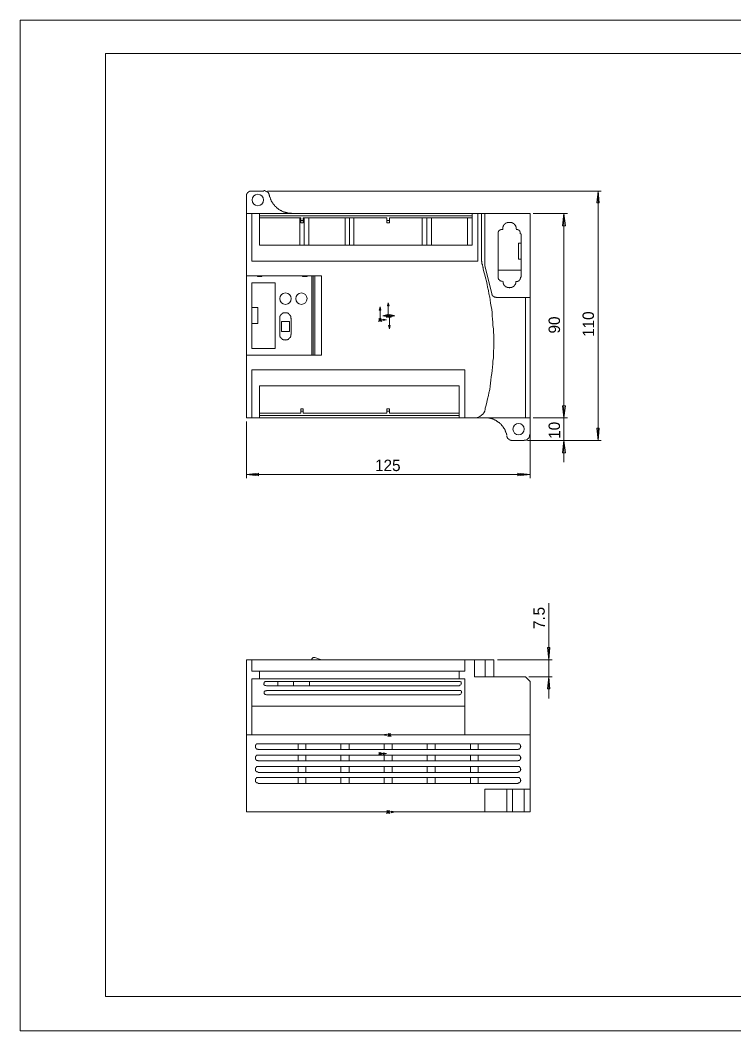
# Model space of a CAD drawing. Header units: millimetres. Extents: x 0 to 297, y 0 to 210.
# Drawn here: x 0 to 148.5, y 0 to 209.9 of the extents above; entities that cross this region are included whole.
import ezdxf

# ---------------------------------------------------------------- set-up
doc = ezdxf.new("R2010")
doc.units = ezdxf.units.MM
doc.layers.get('0').update_dxf_attribs({"color": 254})
for name, color, linetype in [('1', 7, 'Continuous'), ('2', 5, 'Continuous'), ('3', 9, 'Continuous')]:
    doc.layers.add(name, color=color, linetype=linetype)

msp = doc.modelspace()

# ---------------------------------------------------------------- hatches: boundary and pattern name
at = {"layer": '2'}
h = msp.add_hatch(color=256, dxfattribs=at)
h.dxf.hatch_style = 2
h.paths.add_polyline_path([(76.454, 151.214667), (76.623333, 150.537333), (76.284667, 150.537333)])
h = msp.add_hatch(color=256, dxfattribs=at)
h.dxf.hatch_style = 2
h.paths.add_polyline_path([(74.760667, 150.368), (74.93, 149.690667), (74.591333, 149.690667)])
h = msp.add_hatch(color=256, dxfattribs=at)
h.dxf.hatch_style = 2
h.paths.add_polyline_path([(75.353333, 148.505333), (76.030667, 148.674667), (76.030667, 148.336)])
h = msp.add_hatch(color=256, dxfattribs=at)
h.dxf.hatch_style = 2
h.paths.add_polyline_path([(76.115333, 147.658667), (75.438, 147.489333), (75.438, 147.828)])
h = msp.add_hatch(color=256, dxfattribs=at)
h.dxf.hatch_style = 2
h.paths.add_polyline_path([(77.808667, 148.505333), (77.131333, 148.336), (77.131333, 148.674667)])
h = msp.add_hatch(color=256, dxfattribs=at)
h.dxf.hatch_style = 2
h.paths.add_polyline_path([(76.708, 145.796), (76.538667, 146.473333), (76.877333, 146.473333)])
h = msp.add_hatch(color=256, dxfattribs=at)
h.dxf.hatch_style = 2
h.paths.add_polyline_path([(75.353333, 61.468), (76.030667, 61.637333), (76.030667, 61.298667)])
h = msp.add_hatch(color=256, dxfattribs=at)
h.dxf.hatch_style = 2
h.paths.add_polyline_path([(76.708, 61.552667), (76.648204, 61.527796), (76.623333, 61.468), (76.648204, 61.408204), (76.708, 61.383333), (76.767796, 61.408204), (76.792667, 61.468), (76.767796, 61.527796)])
h = msp.add_hatch(color=256, dxfattribs=at)
h.dxf.hatch_style = 2
h.paths.add_polyline_path([(74.760667, 57.658), (74.700871, 57.633129), (74.676, 57.573333), (74.700871, 57.513537), (74.760667, 57.488667), (74.820462, 57.513537), (74.845333, 57.573333), (74.820463, 57.633129)])
h = msp.add_hatch(color=256, dxfattribs=at)
h.dxf.hatch_style = 2
h.paths.add_polyline_path([(76.115333, 57.573333), (75.438, 57.404), (75.438, 57.742667)])
h = msp.add_hatch(color=256, dxfattribs=at)
h.dxf.hatch_style = 2
h.paths.add_polyline_path([(76.454, 45.550667), (76.394204, 45.525796), (76.369333, 45.466), (76.394204, 45.406204), (76.454, 45.381333), (76.513796, 45.406204), (76.538667, 45.466), (76.513796, 45.525796)])
h = msp.add_hatch(color=256, dxfattribs=at)
h.dxf.hatch_style = 2
h.paths.add_polyline_path([(77.808667, 45.466), (77.131333, 45.296667), (77.131333, 45.635333)])

# ---------------------------------------------------------------- linework, layer by layer
at = {"lineweight": 0}
for points in [[(0, 209.888667), (296.926, 209.888667)], [(0, 0), (0, 209.888667)], [(17.695333, 202.946), (289.898667, 202.946)], [(17.695333, 7.112), (17.695333, 202.946)], [(17.695333, 7.112), (289.898667, 7.112)], [(0, 0), (296.926, 0)]]:
    msp.add_lwpolyline(points, dxfattribs=at)
at = {"layer": '1', "color": 0, "lineweight": 0}
for points in [[(48.175333, 174.413333), (48.090667, 174.413333), (48.006, 174.413333), (47.921333, 174.413333), (47.836667, 174.413333), (47.752, 174.413333), (47.667333, 174.413333), (47.667333, 174.328667), (47.582667, 174.328667), (47.498, 174.328667), (47.498, 174.244), (47.413333, 174.244), (47.413333, 174.159333), (47.328667, 174.159333), (47.328667, 174.074667), (47.244, 174.074667), (47.244, 173.99), (47.159333, 173.99), (47.159333, 173.905333), (47.074667, 173.905333), (47.074667, 173.820667), (47.074667, 173.736), (46.99, 173.736), (46.99, 173.651333), (46.99, 173.566667), (46.99, 173.482), (46.99, 173.397333), (46.99, 173.312667), (46.99, 173.228)], [(48.175333, 174.413333), (50.630667, 174.413333)], [(51.816, 173.482), (51.731333, 173.566667), (51.731333, 173.651333), (51.731333, 173.736), (51.646667, 173.820667), (51.646667, 173.905333), (51.562, 173.905333), (51.562, 173.99), (51.562, 174.074667), (51.477333, 174.074667), (51.477333, 174.159333), (51.392667, 174.159333), (51.392667, 174.244), (51.308, 174.244), (51.223333, 174.244), (51.223333, 174.328667), (51.138667, 174.328667), (51.054, 174.413333), (50.969333, 174.413333), (50.884667, 174.413333), (50.8, 174.498), (50.715333, 174.498), (50.630667, 174.498)], [(46.99, 169.756667), (46.99, 173.228)], [(56.388, 169.756667), (56.303333, 169.841333), (56.218667, 169.841333), (56.134, 169.841333), (56.049333, 169.841333), (55.964667, 169.841333), (55.88, 169.841333), (55.795333, 169.841333), (55.710667, 169.841333), (55.626, 169.841333), (55.541333, 169.841333), (55.456667, 169.841333), (55.456667, 169.926), (55.372, 169.926), (55.287333, 169.926), (55.202667, 169.926), (55.118, 169.926), (55.033333, 170.010667), (54.948667, 170.010667), (54.864, 170.010667), (54.779333, 170.095333), (54.694667, 170.095333), (54.61, 170.095333), (54.525333, 170.18), (54.440667, 170.18), (54.356, 170.264667), (54.271333, 170.264667), (54.186667, 170.349333), (54.102, 170.349333), (54.017333, 170.434), (53.932667, 170.434), (53.932667, 170.518667), (53.848, 170.518667), (53.763333, 170.603333), (53.678667, 170.603333), (53.678667, 170.688), (53.594, 170.688), (53.509333, 170.772667), (53.424667, 170.857333), (53.34, 170.857333), (53.34, 170.942), (53.255333, 170.942), (53.255333, 171.026667), (53.170667, 171.026667), (53.170667, 171.111333), (53.086, 171.111333), (53.086, 171.196), (53.001333, 171.196), (53.001333, 171.280667), (52.916667, 171.280667), (52.916667, 171.365333), (52.832, 171.365333), (52.832, 171.45), (52.747333, 171.45), (52.747333, 171.534667), (52.662667, 171.619333), (52.578, 171.704), (52.578, 171.788667), (52.493333, 171.788667), (52.493333, 171.873333), (52.408667, 171.958), (52.408667, 172.042667), (52.324, 172.042667), (52.324, 172.127333), (52.239333, 172.212), (52.239333, 172.296667), (52.154667, 172.381333), (52.154667, 172.466), (52.07, 172.550667), (52.07, 172.635333), (51.985333, 172.72), (51.985333, 172.804667), (51.985333, 172.889333), (51.900667, 172.974), (51.900667, 173.058667), (51.900667, 173.143333), (51.816, 173.228), (51.816, 173.312667), (51.816, 173.397333), (51.816, 173.482), (51.816, 173.566667)], [(48.090667, 169.756667), (46.99, 169.756667)], [(46.99, 156.802667), (46.99, 169.756667)], [(48.090667, 169.756667), (48.090667, 159.850667)], [(48.090667, 169.756667), (49.699333, 169.756667)], [(49.699333, 169.756667), (49.699333, 163.152667)], [(93.895333, 169.756667), (49.699333, 169.756667)], [(93.895333, 169.248667), (49.699333, 169.248667)], [(49.699333, 168.825333), (58.335333, 168.825333)], [(58.081333, 168.825333), (58.081333, 163.152667)], [(58.335333, 168.317333), (58.335333, 168.825333)], [(58.335333, 168.317333), (58.758667, 168.317333)], [(58.335333, 167.809333), (58.335333, 168.317333)], [(58.758667, 168.317333), (58.758667, 168.825333)], [(58.758667, 168.825333), (76.2, 168.825333)], [(58.758667, 168.317333), (58.758667, 167.809333)], [(59.012667, 163.152667), (59.012667, 168.825333)], [(59.944, 168.825333), (59.944, 163.152667)], [(67.479333, 163.152667), (67.479333, 168.825333)], [(68.410667, 168.825333), (68.410667, 163.152667)], [(69.342, 163.152667), (69.342, 168.825333)], [(76.2, 168.317333), (76.2, 168.825333)], [(76.2, 168.317333), (76.708, 168.317333)], [(76.2, 167.809333), (76.2, 168.317333)], [(76.708, 168.825333), (93.895333, 168.825333)], [(76.708, 168.317333), (76.708, 168.825333)], [(76.708, 168.317333), (76.708, 167.809333)], [(83.481333, 168.825333), (83.481333, 163.152667)], [(84.497333, 168.825333), (84.497333, 163.152667)], [(85.428667, 163.152667), (85.428667, 168.825333)], [(92.964, 168.825333), (92.964, 163.152667)], [(93.895333, 169.756667), (93.895333, 163.152667)], [(93.895333, 169.756667), (95.080667, 169.756667)], [(95.080667, 159.850667), (95.080667, 169.756667)], [(95.842667, 169.756667), (95.080667, 169.756667)], [(95.842667, 169.756667), (95.842667, 160.951333)], [(96.52, 169.756667), (95.842667, 169.756667)], [(96.52, 159.342667), (96.52, 169.756667)], [(96.52, 169.756667), (105.918, 169.756667)], [(105.918, 169.756667), (105.918, 152.315333)], [(58.758667, 167.809333), (58.335333, 167.809333)], [(76.708, 167.809333), (76.2, 167.809333)], [(99.314, 165.523333), (99.314, 165.608), (99.314, 165.692667), (99.314, 165.777333), (99.314, 165.862), (99.314, 165.946667), (99.398667, 165.946667), (99.398667, 166.031333), (99.398667, 166.116), (99.483333, 166.116), (99.483333, 166.200667), (99.568, 166.200667), (99.568, 166.285333), (99.652667, 166.285333), (99.652667, 166.37), (99.737333, 166.37), (99.822, 166.37), (99.822, 166.454667), (99.906667, 166.454667), (99.991333, 166.454667), (100.076, 166.454667), (100.160667, 166.454667), (100.245333, 166.454667)], [(100.245333, 166.454667), (100.245333, 166.539333), (100.245333, 166.624), (100.245333, 166.708667), (100.245333, 166.793333), (100.245333, 166.878), (100.245333, 166.962667), (100.33, 166.962667), (100.33, 167.047333), (100.33, 167.132), (100.414667, 167.216667), (100.414667, 167.301333), (100.499333, 167.301333), (100.499333, 167.386), (100.584, 167.470667), (100.584, 167.555333), (100.668667, 167.555333), (100.753333, 167.64), (100.838, 167.64), (100.838, 167.724667), (100.922667, 167.724667), (101.007333, 167.809333), (101.092, 167.809333), (101.176667, 167.809333), (101.176667, 167.894), (101.261333, 167.894), (101.346, 167.894), (101.430667, 167.894), (101.515333, 167.894), (101.6, 167.894), (101.684667, 167.894), (101.769333, 167.894), (101.854, 167.894), (101.938667, 167.894), (102.023333, 167.894), (102.108, 167.894), (102.108, 167.809333), (102.192667, 167.809333), (102.277333, 167.809333), (102.362, 167.724667), (102.446667, 167.724667), (102.446667, 167.64), (102.531333, 167.64), (102.616, 167.555333), (102.700667, 167.555333), (102.700667, 167.470667), (102.785333, 167.386), (102.785333, 167.301333), (102.87, 167.301333), (102.87, 167.216667), (102.954667, 167.132), (102.954667, 167.047333), (102.954667, 166.962667), (103.039333, 166.962667), (103.039333, 166.878), (103.039333, 166.793333), (103.039333, 166.708667), (103.039333, 166.624), (103.039333, 166.539333), (103.124, 166.454667)], [(103.039333, 166.454667), (103.124, 166.454667), (103.208667, 166.454667), (103.293333, 166.454667), (103.378, 166.454667), (103.378, 166.37), (103.462667, 166.37), (103.547333, 166.37), (103.547333, 166.285333), (103.632, 166.285333), (103.632, 166.200667), (103.716667, 166.200667), (103.716667, 166.116), (103.801333, 166.116), (103.801333, 166.031333), (103.801333, 165.946667), (103.886, 165.946667), (103.886, 165.862), (103.886, 165.777333), (103.886, 165.692667), (103.886, 165.608), (103.970667, 165.523333)], [(99.314, 156.548667), (99.314, 165.523333)], [(104.055333, 165.523333), (104.055333, 156.548667)], [(93.895333, 163.152667), (49.699333, 163.152667)], [(103.547333, 163.576), (103.547333, 160.274)], [(104.055333, 163.576), (103.547333, 163.576)], [(48.090667, 159.850667), (95.080667, 159.850667)], [(95.842667, 160.951333), (95.842667, 160.866667), (95.842667, 160.782), (95.842667, 160.612667), (95.842667, 160.528), (95.842667, 160.443333), (95.842667, 160.274), (95.842667, 160.189333), (95.842667, 160.104667), (95.842667, 159.935333), (95.842667, 159.850667), (95.927333, 159.766), (95.927333, 159.596667), (95.927333, 159.512), (95.927333, 159.427333), (95.927333, 159.258), (96.012, 159.173333), (96.012, 159.088667), (96.012, 158.919333), (96.096667, 158.834667), (96.096667, 158.75), (96.096667, 158.580667), (96.181333, 158.496), (96.181333, 158.411333), (96.181333, 158.326667)], [(103.547333, 160.274), (104.055333, 160.274)], [(96.181333, 158.242), (96.350667, 157.649333), (96.52, 156.972), (96.689333, 156.379333), (96.858667, 155.702), (97.028, 155.024667), (97.112667, 154.432), (97.282, 153.754667), (97.366667, 153.077333), (97.536, 152.4), (97.620667, 151.807333), (97.705333, 151.13), (97.874667, 150.452667), (97.959333, 149.775333), (98.044, 149.182667), (98.044, 148.505333), (98.128667, 147.828), (98.213333, 147.150667), (98.213333, 146.473333), (98.298, 145.796), (98.298, 145.118667), (98.382667, 144.441333), (98.382667, 143.848667), (98.382667, 143.171333), (98.382667, 142.494), (98.382667, 141.816667), (98.298, 141.139333), (98.298, 140.462), (98.298, 139.784667), (98.213333, 139.107333), (98.213333, 138.514667), (98.128667, 137.837333), (98.044, 137.16), (97.959333, 136.482667), (97.874667, 135.805333), (97.79, 135.128), (97.705333, 134.535333), (97.620667, 133.858), (97.536, 133.180667), (97.366667, 132.503333), (97.282, 131.910667), (97.112667, 131.233333), (96.943333, 130.556), (96.774, 129.963333), (96.604667, 129.286), (96.604667, 129.116667)], [(96.52, 158.919333), (96.52, 159.342667)], [(97.959333, 153.077333), (96.52, 158.919333)], [(99.314, 157.988), (104.055333, 157.988)], [(60.621333, 156.802667), (46.99, 156.802667)], [(46.99, 140.292667), (46.99, 156.802667)], [(53.001333, 155.363333), (48.090667, 155.363333)], [(48.090667, 155.363333), (48.090667, 141.732)], [(49.276, 156.802667), (49.276, 156.633333)], [(49.276, 156.633333), (50.207333, 156.633333)], [(50.207333, 156.633333), (50.207333, 156.802667)], [(53.001333, 141.732), (53.001333, 155.363333)], [(58.674, 156.802667), (58.674, 156.633333)], [(58.674, 156.633333), (59.605333, 156.633333)], [(59.605333, 156.633333), (59.605333, 156.802667)], [(60.621333, 140.292667), (60.621333, 156.802667)], [(60.621333, 156.802667), (60.706, 156.802667), (60.790667, 156.802667), (60.875333, 156.802667)], [(60.875333, 156.802667), (60.875333, 140.292667)], [(61.214, 156.802667), (60.875333, 156.802667)], [(61.214, 140.292667), (61.214, 156.802667)], [(61.214, 156.802667), (62.568667, 156.802667)], [(62.568667, 140.292667), (62.568667, 156.802667)], [(100.245333, 155.617333), (100.160667, 155.702), (100.076, 155.702), (99.991333, 155.702), (99.906667, 155.702), (99.822, 155.702), (99.822, 155.786667), (99.737333, 155.786667), (99.652667, 155.786667), (99.652667, 155.871333), (99.568, 155.871333), (99.568, 155.956), (99.483333, 155.956), (99.483333, 156.040667), (99.398667, 156.040667), (99.398667, 156.125333), (99.398667, 156.21), (99.314, 156.21), (99.314, 156.294667), (99.314, 156.379333), (99.314, 156.464), (99.314, 156.548667)], [(103.039333, 155.617333), (102.954667, 155.617333), (102.954667, 155.532667), (102.954667, 155.448), (102.954667, 155.363333), (102.954667, 155.278667), (102.954667, 155.194), (102.87, 155.194), (102.87, 155.109333), (102.87, 155.024667), (102.785333, 155.024667), (102.785333, 154.94), (102.785333, 154.855333), (102.700667, 154.855333), (102.700667, 154.770667), (102.616, 154.770667), (102.616, 154.686), (102.531333, 154.686), (102.531333, 154.601333), (102.446667, 154.601333), (102.446667, 154.516667), (102.362, 154.516667), (102.277333, 154.516667), (102.277333, 154.432), (102.192667, 154.432), (102.108, 154.432), (102.108, 154.347333), (102.023333, 154.347333), (101.938667, 154.347333), (101.854, 154.347333), (101.769333, 154.347333), (101.684667, 154.347333), (101.684667, 154.262667), (101.6, 154.347333), (101.515333, 154.347333), (101.430667, 154.347333), (101.346, 154.347333), (101.261333, 154.347333), (101.176667, 154.347333), (101.176667, 154.432), (101.092, 154.432), (101.007333, 154.432), (101.007333, 154.516667), (100.922667, 154.516667), (100.838, 154.516667), (100.838, 154.601333), (100.753333, 154.601333), (100.753333, 154.686), (100.668667, 154.686), (100.668667, 154.770667), (100.584, 154.770667), (100.584, 154.855333), (100.499333, 154.855333), (100.499333, 154.94), (100.499333, 155.024667), (100.414667, 155.024667), (100.414667, 155.109333), (100.414667, 155.194), (100.33, 155.194), (100.33, 155.278667), (100.33, 155.363333), (100.33, 155.448), (100.33, 155.532667), (100.33, 155.617333)], [(104.055333, 156.548667), (103.970667, 156.548667), (103.970667, 156.464), (103.970667, 156.379333), (103.970667, 156.294667), (103.970667, 156.21), (103.886, 156.21), (103.886, 156.125333), (103.886, 156.040667), (103.801333, 156.040667), (103.801333, 155.956), (103.716667, 155.956), (103.716667, 155.871333), (103.632, 155.871333), (103.632, 155.786667), (103.547333, 155.786667), (103.547333, 155.702), (103.462667, 155.702), (103.378, 155.702), (103.378, 155.617333), (103.293333, 155.617333), (103.208667, 155.617333), (103.124, 155.617333), (103.039333, 155.617333), (103.039333, 155.532667)], [(98.890667, 152.315333), (98.806, 152.4), (98.721333, 152.4), (98.636667, 152.4), (98.552, 152.4), (98.467333, 152.4), (98.467333, 152.484667), (98.382667, 152.484667), (98.298, 152.484667), (98.298, 152.569333), (98.213333, 152.569333), (98.213333, 152.654), (98.128667, 152.654), (98.128667, 152.738667), (98.044, 152.738667), (98.044, 152.823333), (98.044, 152.908), (97.959333, 152.908), (97.959333, 152.992667), (97.959333, 153.077333), (97.959333, 153.162)], [(104.986667, 152.315333), (98.890667, 152.315333)], [(104.986667, 127.338667), (104.986667, 152.315333)], [(104.986667, 152.315333), (105.918, 152.315333)], [(105.918, 152.315333), (105.918, 127.338667)], [(49.360667, 150.198667), (48.090667, 150.198667)], [(49.360667, 146.896667), (49.360667, 150.198667)], [(56.303333, 147.912667), (56.218667, 147.997333), (56.218667, 148.082), (56.218667, 148.166667), (56.218667, 148.251333), (56.218667, 148.336), (56.218667, 148.420667), (56.134, 148.420667), (56.134, 148.505333), (56.134, 148.59), (56.049333, 148.59), (56.049333, 148.674667), (55.964667, 148.674667), (55.964667, 148.759333), (55.88, 148.759333), (55.88, 148.844), (55.795333, 148.844), (55.795333, 148.928667), (55.710667, 148.928667), (55.710667, 149.013333), (55.626, 149.013333), (55.541333, 149.013333), (55.541333, 149.098), (55.456667, 149.098), (55.372, 149.098), (55.287333, 149.098), (55.202667, 149.098), (55.118, 149.098), (55.033333, 149.098), (54.948667, 149.098), (54.864, 149.098), (54.779333, 149.098), (54.694667, 149.098), (54.61, 149.098), (54.61, 149.013333), (54.525333, 149.013333), (54.440667, 149.013333), (54.440667, 148.928667), (54.356, 148.928667), (54.356, 148.844), (54.271333, 148.844), (54.271333, 148.759333), (54.186667, 148.759333), (54.186667, 148.674667), (54.102, 148.674667), (54.102, 148.59), (54.017333, 148.59), (54.017333, 148.505333), (54.017333, 148.420667), (53.932667, 148.420667), (53.932667, 148.336), (53.932667, 148.251333), (53.932667, 148.166667), (53.932667, 148.082), (53.932667, 147.997333), (53.932667, 147.912667)], [(53.932667, 147.912667), (53.932667, 144.610667)], [(54.271333, 147.32), (55.964667, 147.32)], [(54.271333, 145.203333), (54.271333, 147.32)], [(55.964667, 147.32), (55.964667, 145.203333)], [(56.303333, 144.610667), (56.303333, 147.912667)], [(48.090667, 146.896667), (49.360667, 146.896667)], [(55.964667, 145.203333), (54.271333, 145.203333)], [(53.932667, 144.610667), (53.932667, 144.526), (53.932667, 144.441333), (53.932667, 144.356667), (53.932667, 144.272), (53.932667, 144.187333), (54.017333, 144.187333), (54.017333, 144.102667), (54.017333, 144.018), (54.102, 144.018), (54.102, 143.933333), (54.186667, 143.933333), (54.186667, 143.848667), (54.271333, 143.848667), (54.271333, 143.764), (54.356, 143.764), (54.356, 143.679333), (54.440667, 143.679333), (54.440667, 143.594667), (54.525333, 143.594667), (54.61, 143.594667), (54.61, 143.51), (54.694667, 143.51), (54.779333, 143.51), (54.864, 143.51), (54.948667, 143.51), (55.033333, 143.51), (55.118, 143.425333), (55.118, 143.51), (55.202667, 143.51), (55.287333, 143.51), (55.372, 143.51), (55.456667, 143.51), (55.541333, 143.51), (55.541333, 143.594667), (55.626, 143.594667), (55.710667, 143.594667), (55.710667, 143.679333), (55.795333, 143.679333), (55.795333, 143.764), (55.88, 143.764), (55.88, 143.848667), (55.964667, 143.848667), (55.964667, 143.933333), (56.049333, 143.933333), (56.049333, 144.018), (56.134, 144.018), (56.134, 144.102667), (56.134, 144.187333), (56.218667, 144.187333), (56.218667, 144.272), (56.218667, 144.356667), (56.218667, 144.441333), (56.218667, 144.526), (56.218667, 144.610667), (56.303333, 144.610667)], [(48.090667, 141.732), (53.001333, 141.732)], [(46.99, 140.292667), (60.621333, 140.292667)], [(46.99, 127.338667), (46.99, 140.292667)], [(60.875333, 140.292667), (60.790667, 140.292667), (60.706, 140.292667), (60.621333, 140.292667)], [(60.875333, 140.292667), (61.214, 140.292667)], [(62.568667, 140.292667), (61.214, 140.292667)], [(48.090667, 137.244667), (48.090667, 127.338667)], [(92.371333, 137.244667), (48.090667, 137.244667)], [(92.371333, 127.338667), (92.371333, 137.244667)], [(49.699333, 127.338667), (49.699333, 133.942667)], [(49.699333, 133.942667), (91.186, 133.942667)], [(91.186, 127.338667), (91.186, 133.942667)], [(58.335333, 128.27), (49.699333, 128.27)], [(58.758667, 129.201333), (58.335333, 129.201333)], [(58.335333, 129.201333), (58.335333, 128.693333)], [(58.335333, 128.693333), (58.335333, 128.27)], [(58.335333, 128.693333), (58.758667, 128.693333)], [(58.758667, 128.693333), (58.758667, 129.201333)], [(58.758667, 128.693333), (58.758667, 128.27)], [(76.2, 128.27), (58.758667, 128.27)], [(76.708, 129.201333), (76.2, 129.201333)], [(76.2, 129.201333), (76.2, 128.693333)], [(76.2, 128.693333), (76.2, 128.27)], [(76.2, 128.693333), (76.708, 128.693333)], [(76.708, 128.693333), (76.708, 129.201333)], [(76.708, 128.693333), (76.708, 128.27)], [(91.186, 128.27), (76.708, 128.27)], [(94.403333, 127.338667), (94.742, 127.338667), (95.165333, 127.423333), (95.504, 127.592667), (95.842667, 127.846667), (96.096667, 128.100667), (96.350667, 128.354667), (96.52, 128.693333), (96.604667, 129.116667)], [(46.99, 127.338667), (48.090667, 127.338667)], [(49.699333, 127.338667), (48.090667, 127.338667)], [(49.699333, 127.762), (91.186, 127.762)], [(49.699333, 127.338667), (91.186, 127.338667)], [(92.371333, 127.338667), (91.186, 127.338667)], [(92.371333, 127.338667), (94.403333, 127.338667)], [(94.403333, 127.338667), (104.986667, 127.338667)], [(96.52, 127.338667), (96.604667, 127.338667), (96.689333, 127.338667), (96.774, 127.338667), (96.858667, 127.338667), (96.943333, 127.338667), (97.028, 127.338667), (97.112667, 127.338667), (97.197333, 127.338667), (97.282, 127.338667), (97.366667, 127.338667), (97.366667, 127.254), (97.451333, 127.254), (97.536, 127.254), (97.620667, 127.254), (97.705333, 127.254), (97.705333, 127.169333), (97.79, 127.169333), (97.874667, 127.169333), (97.959333, 127.169333), (98.044, 127.084667), (98.128667, 127.084667), (98.213333, 127.084667), (98.213333, 127), (98.298, 127), (98.382667, 127), (98.467333, 126.915333), (98.552, 126.915333), (98.636667, 126.915333), (98.636667, 126.830667), (98.721333, 126.830667), (98.806, 126.830667), (98.806, 126.746), (98.890667, 126.746), (98.975333, 126.661333), (99.06, 126.576667), (99.144667, 126.576667), (99.229333, 126.492), (99.314, 126.407333), (99.398667, 126.407333), (99.398667, 126.322667), (99.483333, 126.322667), (99.568, 126.238), (99.652667, 126.153333), (99.737333, 126.153333), (99.737333, 126.068667), (99.822, 126.068667), (99.822, 125.984), (99.906667, 125.984), (99.906667, 125.899333), (99.991333, 125.899333), (99.991333, 125.814667), (100.076, 125.73), (100.160667, 125.645333), (100.160667, 125.560667), (100.245333, 125.560667), (100.245333, 125.476), (100.33, 125.391333), (100.414667, 125.306667), (100.414667, 125.222), (100.499333, 125.137333), (100.584, 125.052667), (100.584, 124.968), (100.668667, 124.968), (100.668667, 124.883333), (100.668667, 124.798667), (100.753333, 124.798667), (100.753333, 124.714), (100.753333, 124.629333), (100.838, 124.544667), (100.838, 124.46), (100.838, 124.375333), (100.922667, 124.375333), (100.922667, 124.290667), (100.922667, 124.206), (101.007333, 124.121333), (101.007333, 124.036667), (101.007333, 123.952), (101.007333, 123.867333), (101.092, 123.867333), (101.092, 123.782667), (101.092, 123.698), (101.092, 123.613333)], [(105.918, 127.338667), (104.986667, 127.338667)], [(105.918, 127.338667), (105.918, 123.782667)], [(101.092, 123.528667), (101.092, 123.444), (101.092, 123.359333), (101.176667, 123.274667), (101.176667, 123.19), (101.261333, 123.19), (101.261333, 123.105333), (101.261333, 123.020667), (101.346, 123.020667), (101.346, 122.936), (101.430667, 122.936), (101.430667, 122.851333), (101.515333, 122.851333), (101.6, 122.851333), (101.6, 122.766667), (101.684667, 122.766667), (101.769333, 122.682), (101.854, 122.682), (101.938667, 122.682), (102.023333, 122.597333), (102.108, 122.597333), (102.192667, 122.597333), (102.277333, 122.597333)], [(104.732667, 122.597333), (102.277333, 122.597333)], [(104.732667, 122.597333), (104.732667, 122.682), (104.817333, 122.682), (104.902, 122.682), (104.986667, 122.682), (105.071333, 122.682), (105.156, 122.682), (105.156, 122.766667), (105.240667, 122.766667), (105.325333, 122.766667), (105.325333, 122.851333), (105.41, 122.851333), (105.41, 122.936), (105.494667, 122.936), (105.494667, 123.020667), (105.579333, 123.020667), (105.579333, 123.105333), (105.664, 123.105333), (105.664, 123.19), (105.748667, 123.19), (105.748667, 123.274667), (105.748667, 123.359333), (105.833333, 123.359333), (105.833333, 123.444), (105.833333, 123.528667), (105.833333, 123.613333), (105.833333, 123.698), (105.833333, 123.782667), (105.918, 123.782667)], [(46.99, 61.468), (46.99, 77.046667)], [(46.99, 77.046667), (48.090667, 77.046667)], [(48.090667, 77.046667), (48.090667, 74.676)], [(92.371333, 77.046667), (48.090667, 77.046667)], [(60.875333, 77.554667), (60.790667, 77.47), (60.706, 77.47), (60.706, 77.385333), (60.706, 77.300667), (60.621333, 77.300667)], [(60.621333, 77.300667), (60.621333, 77.046667)], [(60.875333, 77.554667), (61.214, 77.554667)], [(62.568667, 77.046667), (61.214, 77.554667)], [(92.371333, 74.676), (92.371333, 77.046667)], [(92.371333, 77.046667), (94.403333, 77.046667)], [(94.403333, 73.490667), (94.403333, 77.046667)], [(94.403333, 77.046667), (94.742, 77.046667), (95.165333, 77.046667), (95.504, 77.046667), (95.842667, 77.046667), (96.096667, 77.046667), (96.350667, 77.046667), (96.52, 77.046667), (96.604667, 77.046667)], [(96.604667, 77.046667), (96.604667, 73.490667)], [(98.382667, 77.046667), (98.213333, 77.046667), (98.044, 77.046667), (97.79, 77.046667), (97.451333, 77.046667), (97.112667, 77.046667), (96.604667, 77.046667)], [(98.382667, 73.490667), (98.382667, 77.046667)], [(49.699333, 74.676), (48.090667, 74.676)], [(49.699333, 73.067333), (49.699333, 74.676)], [(49.699333, 74.676), (91.186, 74.676)], [(91.186, 74.676), (91.186, 73.067333)], [(92.371333, 74.676), (91.186, 74.676)], [(94.403333, 73.490667), (104.986667, 73.490667)], [(105.918, 72.559333), (104.986667, 73.490667)], [(48.090667, 73.067333), (49.699333, 73.067333)], [(48.090667, 73.067333), (48.090667, 61.468)], [(91.186, 73.067333), (49.699333, 73.067333)], [(51.138667, 71.628), (51.054, 71.712667), (50.969333, 71.712667), (50.884667, 71.712667), (50.8, 71.712667), (50.8, 71.797333), (50.715333, 71.797333), (50.715333, 71.882), (50.630667, 71.882), (50.630667, 71.966667), (50.630667, 72.051333), (50.630667, 72.136)], [(50.715333, 72.136), (50.715333, 72.220667), (50.715333, 72.305333), (50.715333, 72.39), (50.8, 72.474667), (50.884667, 72.559333), (50.969333, 72.559333), (51.054, 72.559333), (51.138667, 72.559333)], [(91.270667, 72.559333), (51.138667, 72.559333)], [(51.138667, 71.628), (91.270667, 71.628)], [(53.509333, 72.559333), (53.509333, 71.628)], [(56.811333, 71.628), (56.811333, 72.559333)], [(56.811333, 71.628), (56.811333, 72.559333)], [(60.113333, 71.628), (60.113333, 72.559333)], [(91.186, 73.067333), (92.371333, 73.067333)], [(91.270667, 72.559333), (91.355333, 72.559333), (91.44, 72.559333), (91.524667, 72.474667), (91.609333, 72.39), (91.609333, 72.305333), (91.609333, 72.220667), (91.694, 72.136)], [(91.694, 72.136), (91.609333, 72.136), (91.609333, 72.051333), (91.609333, 71.966667), (91.524667, 71.882), (91.44, 71.797333), (91.355333, 71.797333), (91.270667, 71.797333), (91.270667, 71.712667)], [(92.371333, 61.468), (92.371333, 73.067333)], [(105.918, 72.559333), (105.918, 61.468)], [(50.715333, 70.188667), (50.715333, 70.273333), (50.715333, 70.358), (50.715333, 70.442667), (50.8, 70.527333), (50.884667, 70.612), (50.969333, 70.612), (51.054, 70.612), (51.138667, 70.612)], [(51.138667, 69.765333), (51.054, 69.85), (50.969333, 69.85), (50.884667, 69.85), (50.8, 69.934667), (50.715333, 70.019333), (50.715333, 70.104), (50.715333, 70.188667)], [(91.270667, 70.696667), (51.138667, 70.696667)], [(51.138667, 69.765333), (91.270667, 69.765333)], [(91.270667, 70.696667), (91.355333, 70.696667), (91.44, 70.696667), (91.524667, 70.696667), (91.524667, 70.612), (91.609333, 70.612), (91.609333, 70.527333), (91.694, 70.527333), (91.694, 70.442667), (91.694, 70.358), (91.694, 70.273333), (91.778667, 70.188667)], [(91.694, 70.188667), (91.609333, 70.188667), (91.609333, 70.104), (91.609333, 70.019333), (91.524667, 69.934667), (91.44, 69.85), (91.355333, 69.85), (91.270667, 69.85), (91.270667, 69.765333)], [(48.090667, 67.394667), (92.371333, 67.394667)], [(46.99, 61.468), (48.090667, 61.468)], [(46.99, 61.468), (46.99, 45.466)], [(46.99, 61.468), (105.918, 61.468)], [(92.371333, 61.468), (105.918, 61.468)], [(105.918, 61.468), (105.918, 50.207333)], [(49.445333, 59.605333), (49.360667, 59.605333), (49.276, 59.605333), (49.191333, 59.605333), (49.106667, 59.605333), (49.106667, 59.520667), (49.022, 59.520667), (49.022, 59.436), (48.937333, 59.436), (48.937333, 59.351333), (48.852667, 59.351333), (48.852667, 59.266667), (48.852667, 59.182), (48.852667, 59.097333), (48.852667, 59.012667), (48.852667, 58.928), (48.852667, 58.843333), (48.852667, 58.758667), (48.937333, 58.758667), (48.937333, 58.674), (49.022, 58.674), (49.022, 58.589333), (49.106667, 58.589333), (49.106667, 58.504667), (49.191333, 58.504667), (49.276, 58.504667), (49.360667, 58.504667), (49.445333, 58.42)], [(103.462667, 59.605333), (49.445333, 59.605333)], [(57.742667, 59.605333), (57.742667, 58.42)], [(59.351333, 58.42), (59.351333, 59.605333)], [(66.632667, 59.605333), (66.632667, 58.42)], [(68.326, 58.42), (68.326, 59.605333)], [(75.607333, 59.605333), (75.607333, 58.42)], [(77.300667, 58.42), (77.300667, 59.605333)], [(84.582, 59.605333), (84.582, 58.42)], [(86.190667, 58.42), (86.190667, 59.605333)], [(93.556667, 59.605333), (93.556667, 58.42)], [(95.165333, 58.42), (95.165333, 59.605333)], [(103.462667, 58.42), (103.462667, 58.504667), (103.547333, 58.504667), (103.632, 58.504667), (103.716667, 58.504667), (103.716667, 58.589333), (103.801333, 58.589333), (103.801333, 58.674), (103.886, 58.674), (103.886, 58.758667), (103.970667, 58.758667), (103.970667, 58.843333), (103.970667, 58.928), (103.970667, 59.012667), (104.055333, 59.012667), (103.970667, 59.097333), (103.970667, 59.182), (103.970667, 59.266667), (103.970667, 59.351333), (103.886, 59.351333), (103.886, 59.436), (103.801333, 59.436), (103.801333, 59.520667), (103.716667, 59.520667), (103.716667, 59.605333), (103.632, 59.605333), (103.547333, 59.605333), (103.462667, 59.605333)], [(49.445333, 57.234667), (49.360667, 57.234667), (49.276, 57.234667), (49.191333, 57.234667), (49.106667, 57.234667), (49.106667, 57.15), (49.022, 57.15), (49.022, 57.065333), (48.937333, 57.065333), (48.937333, 56.980667), (48.852667, 56.980667), (48.852667, 56.896), (48.852667, 56.811333), (48.852667, 56.726667), (48.852667, 56.642), (48.852667, 56.557333), (48.852667, 56.472667), (48.852667, 56.388), (48.937333, 56.388), (48.937333, 56.303333), (49.022, 56.303333), (49.022, 56.218667), (49.106667, 56.218667), (49.106667, 56.134), (49.191333, 56.134), (49.276, 56.134), (49.360667, 56.134), (49.445333, 56.049333)], [(49.445333, 58.42), (103.462667, 58.42)], [(103.462667, 57.234667), (49.445333, 57.234667)], [(57.742667, 57.234667), (57.742667, 56.049333)], [(59.351333, 56.049333), (59.351333, 57.234667)], [(66.632667, 57.234667), (66.632667, 56.049333)], [(68.326, 56.049333), (68.326, 57.234667)], [(75.607333, 57.234667), (75.607333, 56.049333)], [(77.300667, 56.049333), (77.300667, 57.234667)], [(84.582, 57.234667), (84.582, 56.049333)], [(86.190667, 56.049333), (86.190667, 57.234667)], [(93.556667, 57.234667), (93.556667, 56.049333)], [(95.165333, 56.049333), (95.165333, 57.234667)], [(103.462667, 56.049333), (103.462667, 56.134), (103.547333, 56.134), (103.632, 56.134), (103.716667, 56.134), (103.716667, 56.218667), (103.801333, 56.218667), (103.801333, 56.303333), (103.886, 56.303333), (103.886, 56.388), (103.970667, 56.388), (103.970667, 56.472667), (103.970667, 56.557333), (103.970667, 56.642), (104.055333, 56.642), (103.970667, 56.726667), (103.970667, 56.811333), (103.970667, 56.896), (103.970667, 56.980667), (103.886, 56.980667), (103.886, 57.065333), (103.801333, 57.065333), (103.801333, 57.15), (103.716667, 57.15), (103.716667, 57.234667), (103.632, 57.234667), (103.547333, 57.234667), (103.462667, 57.234667)], [(49.445333, 54.864), (49.360667, 54.864), (49.276, 54.864), (49.191333, 54.864), (49.106667, 54.864), (49.106667, 54.779333), (49.022, 54.779333), (49.022, 54.694667), (48.937333, 54.694667), (48.937333, 54.61), (48.852667, 54.61), (48.852667, 54.525333), (48.852667, 54.440667), (48.852667, 54.356), (48.852667, 54.271333), (48.852667, 54.186667), (48.852667, 54.102), (48.852667, 54.017333), (48.937333, 54.017333), (48.937333, 53.932667), (49.022, 53.932667), (49.022, 53.848), (49.106667, 53.848), (49.106667, 53.763333), (49.191333, 53.763333), (49.276, 53.763333), (49.360667, 53.763333), (49.445333, 53.678667)], [(49.445333, 56.049333), (103.462667, 56.049333)], [(103.462667, 54.864), (49.445333, 54.864)], [(57.742667, 54.864), (57.742667, 53.678667)], [(59.351333, 53.678667), (59.351333, 54.864)], [(66.632667, 54.864), (66.632667, 53.678667)], [(68.326, 53.678667), (68.326, 54.864)], [(75.607333, 54.864), (75.607333, 53.678667)], [(77.300667, 53.678667), (77.300667, 54.864)], [(84.582, 54.864), (84.582, 53.678667)], [(86.190667, 53.678667), (86.190667, 54.864)], [(93.556667, 54.864), (93.556667, 53.678667)], [(95.165333, 53.678667), (95.165333, 54.864)], [(103.462667, 53.678667), (103.462667, 53.763333), (103.547333, 53.763333), (103.632, 53.763333), (103.716667, 53.763333), (103.716667, 53.848), (103.801333, 53.848), (103.801333, 53.932667), (103.886, 53.932667), (103.886, 54.017333), (103.970667, 54.017333), (103.970667, 54.102), (103.970667, 54.186667), (103.970667, 54.271333), (104.055333, 54.271333), (103.970667, 54.356), (103.970667, 54.440667), (103.970667, 54.525333), (103.970667, 54.61), (103.886, 54.61), (103.886, 54.694667), (103.801333, 54.694667), (103.801333, 54.779333), (103.716667, 54.779333), (103.716667, 54.864), (103.632, 54.864), (103.547333, 54.864), (103.462667, 54.864)], [(49.445333, 52.578), (49.360667, 52.578), (49.276, 52.578), (49.191333, 52.578), (49.106667, 52.578), (49.106667, 52.493333), (49.022, 52.493333), (49.022, 52.408667), (48.937333, 52.408667), (48.937333, 52.324), (48.852667, 52.324), (48.852667, 52.239333), (48.852667, 52.154667), (48.852667, 52.07), (48.852667, 51.985333), (48.852667, 51.900667), (48.852667, 51.816), (48.852667, 51.731333), (48.937333, 51.731333), (48.937333, 51.646667), (49.022, 51.646667), (49.022, 51.562), (49.106667, 51.562), (49.106667, 51.477333), (49.191333, 51.477333), (49.276, 51.477333), (49.360667, 51.477333), (49.445333, 51.392667)], [(49.445333, 53.678667), (103.462667, 53.678667)], [(103.462667, 52.578), (49.445333, 52.578)], [(57.742667, 52.578), (57.742667, 51.392667)], [(59.351333, 51.392667), (59.351333, 52.578)], [(66.632667, 52.578), (66.632667, 51.392667)], [(68.326, 51.392667), (68.326, 52.578)], [(75.607333, 52.578), (75.607333, 51.392667)], [(77.300667, 51.392667), (77.300667, 52.578)], [(84.582, 52.578), (84.582, 51.392667)], [(86.190667, 51.392667), (86.190667, 52.578)], [(93.556667, 52.578), (93.556667, 51.392667)], [(95.165333, 51.392667), (95.165333, 52.578)], [(103.462667, 51.392667), (103.462667, 51.477333), (103.547333, 51.477333), (103.632, 51.477333), (103.716667, 51.477333), (103.716667, 51.562), (103.801333, 51.562), (103.801333, 51.646667), (103.886, 51.646667), (103.886, 51.731333), (103.970667, 51.731333), (103.970667, 51.816), (103.970667, 51.900667), (103.970667, 51.985333), (104.055333, 51.985333), (103.970667, 52.07), (103.970667, 52.154667), (103.970667, 52.239333), (103.970667, 52.324), (103.886, 52.324), (103.886, 52.408667), (103.801333, 52.408667), (103.801333, 52.493333), (103.716667, 52.493333), (103.716667, 52.578), (103.632, 52.578), (103.547333, 52.578), (103.462667, 52.578)], [(49.445333, 51.392667), (103.462667, 51.392667)], [(96.52, 45.466), (96.52, 50.207333)], [(96.52, 50.207333), (97.028, 50.207333), (97.536, 50.207333), (98.044, 50.207333), (98.552, 50.207333), (99.06, 50.207333), (99.483333, 50.207333), (99.822, 50.207333), (100.245333, 50.207333), (100.499333, 50.207333), (100.753333, 50.207333), (100.922667, 50.207333), (101.092, 50.207333)], [(101.092, 45.466), (101.092, 50.207333)], [(101.092, 50.207333), (101.176667, 50.207333), (101.261333, 50.207333), (101.346, 50.207333), (101.515333, 50.207333), (101.684667, 50.207333), (101.854, 50.207333), (102.023333, 50.207333), (102.277333, 50.207333)], [(102.277333, 50.207333), (102.277333, 45.466)], [(104.732667, 50.207333), (102.277333, 50.207333)], [(104.732667, 45.466), (104.732667, 50.207333)], [(104.732667, 50.207333), (104.986667, 50.207333), (105.156, 50.207333), (105.41, 50.207333), (105.579333, 50.207333), (105.748667, 50.207333), (105.833333, 50.207333), (105.918, 50.207333)], [(105.918, 50.207333), (105.918, 45.466)], [(46.99, 45.466), (96.52, 45.466)], [(101.092, 45.466), (100.922667, 45.466), (100.753333, 45.466), (100.499333, 45.466), (100.245333, 45.466), (99.822, 45.466), (99.483333, 45.466), (99.06, 45.466), (98.552, 45.466), (98.044, 45.466), (97.536, 45.466), (97.028, 45.466), (96.52, 45.466)], [(102.277333, 45.466), (102.023333, 45.466), (101.854, 45.466), (101.684667, 45.466), (101.515333, 45.466), (101.346, 45.466), (101.261333, 45.466), (101.176667, 45.466), (101.092, 45.466)], [(104.732667, 45.466), (102.277333, 45.466)], [(105.918, 45.466), (105.833333, 45.466), (105.748667, 45.466), (105.579333, 45.466), (105.41, 45.466), (105.156, 45.466), (104.986667, 45.466), (104.732667, 45.466)]]:
    msp.add_lwpolyline(points, dxfattribs=at)
for centre in [(49.360667, 172.550667), (55.118, 152.061333), (58.42, 152.061333), (103.547333, 124.968)]:
    msp.add_circle(centre, 1.185333, dxfattribs=at)
at = {"layer": '2', "lineweight": 0}
for points in [[(76.454, 151.214667), (76.623333, 150.537333), (76.284667, 150.537333)], [(74.760667, 150.368), (74.93, 149.690667), (74.591333, 149.690667)], [(75.353333, 148.505333), (76.030667, 148.674667), (76.030667, 148.336)], [(76.115333, 147.658667), (75.438, 147.489333), (75.438, 147.828)], [(77.808667, 148.505333), (77.131333, 148.336), (77.131333, 148.674667)], [(76.708, 145.796), (76.538667, 146.473333), (76.877333, 146.473333)], [(75.353333, 61.468), (76.030667, 61.637333), (76.030667, 61.298667)], [(76.115333, 57.573333), (75.438, 57.404), (75.438, 57.742667)], [(77.808667, 45.466), (77.131333, 45.296667), (77.131333, 45.635333)]]:
    msp.add_lwpolyline(points, close=True, dxfattribs=at)
for points in [[(76.454, 148.505333), (76.454, 151.214667)], [(74.760667, 147.658667), (74.760667, 150.368)], [(75.014667, 147.912667), (74.422, 147.32)], [(74.506667, 147.912667), (75.099333, 147.32)], [(74.506667, 147.658667), (75.099333, 147.658667)], [(74.760667, 147.912667), (74.760667, 147.32)], [(74.760667, 147.658667), (76.115333, 147.658667)], [(76.708, 148.505333), (75.353333, 148.505333)], [(76.708, 148.759333), (76.115333, 148.166667)], [(76.2, 148.759333), (76.792667, 148.166667)], [(76.2, 148.505333), (76.792667, 148.505333)], [(76.962, 148.759333), (76.369333, 148.166667)], [(76.454, 148.759333), (77.046667, 148.166667)], [(76.454, 148.759333), (76.454, 148.166667)], [(76.454, 148.505333), (77.046667, 148.505333)], [(76.454, 148.505333), (77.808667, 148.505333)], [(76.708, 148.759333), (76.708, 148.166667)], [(76.708, 148.505333), (76.708, 145.796)], [(76.708, 61.468), (75.353333, 61.468)], [(76.962, 61.722), (76.369333, 61.129333)], [(76.454, 61.722), (77.046667, 61.129333)], [(76.454, 61.468), (77.046667, 61.468)], [(76.708, 61.722), (76.708, 61.129333)], [(75.014667, 57.827333), (74.422, 57.234667)], [(74.506667, 57.827333), (75.099333, 57.234667)], [(74.506667, 57.573333), (75.099333, 57.573333)], [(74.760667, 57.827333), (74.760667, 57.234667)], [(74.760667, 57.573333), (76.115333, 57.573333)], [(76.708, 45.72), (76.115333, 45.127333)], [(76.2, 45.72), (76.792667, 45.127333)], [(76.2, 45.466), (76.792667, 45.466)], [(76.454, 45.72), (76.454, 45.127333)], [(76.454, 45.466), (77.808667, 45.466)]]:
    msp.add_lwpolyline(points, dxfattribs=at)
at = {"layer": '3', "color": 0, "lineweight": 0}
for points in [[(51.392667, 174.413333), (120.734667, 174.413333)], [(119.803333, 171.958), (120.057333, 174.413333)], [(120.057333, 174.413333), (120.057333, 122.597333)], [(120.057333, 174.413333), (120.311333, 171.958)], [(120.311333, 171.958), (119.803333, 171.958)], [(106.595333, 169.756667), (113.707333, 169.756667)], [(112.691333, 167.216667), (112.945333, 169.756667)], [(112.945333, 169.756667), (112.945333, 127.338667)], [(112.945333, 169.756667), (113.284, 167.216667)], [(113.284, 167.216667), (112.691333, 167.216667)], [(112.945333, 127.338667), (112.945333, 131.826)], [(112.691333, 129.794), (113.284, 129.794)], [(112.945333, 127.338667), (112.691333, 129.794)], [(112.945333, 127.338667), (112.691333, 129.794)], [(112.691333, 129.794), (113.284, 129.794)], [(113.284, 129.794), (112.945333, 127.338667)], [(113.284, 129.794), (112.945333, 127.338667)], [(46.99, 126.576667), (46.99, 114.808)], [(105.918, 126.576667), (105.918, 114.808)], [(106.595333, 127.338667), (113.707333, 127.338667)], [(106.595333, 127.338667), (113.707333, 127.338667)], [(112.945333, 122.597333), (112.945333, 127.338667)], [(120.057333, 122.597333), (119.803333, 125.137333)], [(119.803333, 125.137333), (120.311333, 125.137333)], [(120.311333, 125.137333), (120.057333, 122.597333)], [(105.41, 122.597333), (120.734667, 122.597333)], [(105.41, 122.597333), (113.707333, 122.597333)], [(112.691333, 120.057333), (112.945333, 122.597333)], [(112.945333, 122.597333), (112.945333, 118.11)], [(112.945333, 122.597333), (113.284, 120.057333)], [(113.284, 120.057333), (112.691333, 120.057333)], [(46.99, 115.57), (49.53, 115.824)], [(46.99, 115.57), (105.918, 115.57)], [(49.53, 115.231333), (46.99, 115.57)], [(49.53, 115.824), (49.53, 115.231333)], [(103.378, 115.231333), (103.378, 115.824)], [(103.378, 115.824), (105.918, 115.57)], [(105.918, 115.57), (103.378, 115.231333)], [(109.812667, 77.046667), (109.812667, 88.815333)], [(109.812667, 77.046667), (109.558667, 79.586667)], [(109.558667, 79.586667), (110.066667, 79.586667)], [(110.066667, 79.586667), (109.812667, 77.046667)], [(99.144667, 77.046667), (110.49, 77.046667)], [(109.812667, 77.046667), (109.812667, 73.490667)], [(105.664, 73.490667), (110.49, 73.490667)], [(109.558667, 71.035333), (109.812667, 73.490667)], [(109.812667, 73.490667), (109.812667, 69.003333)], [(109.812667, 73.490667), (110.066667, 71.035333)], [(110.066667, 71.035333), (109.558667, 71.035333)]]:
    msp.add_lwpolyline(points, dxfattribs=at)

# ---------------------------------------------------------------- texts
at = {"layer": '3', "char_height": 2.370836, "attachment_point": 7, "rotation": 90}
for s, insert in [('{\\fCentury Gothic+FPEF|b0|i0|c0;0}', (119.238889, 147.644556)), ('{\\fCentury Gothic+FPEF|b0|i0|c0; }', (119.238889, 149.761222)), ('{\\fCentury Gothic+FPEF|b0|i0|c0;0}', (112.183333, 146.586222)), ('{\\fCentury Gothic+FPEF|b0|i0|c0; }', (112.183333, 148.702889)), ('{\\fCentury Gothic+FPEF|b0|i0|c0;1}', (119.238889, 145.880667)), ('{\\fCentury Gothic+FPEF|b0|i0|c0;9}', (112.183333, 144.822333)), ('{\\fCentury Gothic+FPEF|b0|i0|c0;1}', (119.238889, 144.116778)), ('{\\fCentury Gothic+FPEF|b0|i0|c0; }', (112.183333, 143.764)), ('{\\fCentury Gothic+FPEF|b0|i0|c0; }', (119.238889, 143.058444)), ('{\\fCentury Gothic+FPEF|b0|i0|c0; }', (112.183333, 126.477889)), ('{\\fCentury Gothic+FPEF|b0|i0|c0; }', (112.183333, 121.891778)), ('{\\fCentury Gothic+FPEF|b0|i0|c0; }', (109.008333, 88.025111)), ('{\\fCentury Gothic+FPEF|b0|i0|c0; }', (109.008333, 82.380667))]:
    msp.add_mtext(s, dxfattribs=dict(at, insert=insert))
at = {"layer": '3', "color": 0, "char_height": 2.370836, "attachment_point": 7, "rotation": 90}
for s, insert in [('{\\fCentury Gothic+FPEF|b0|i0|c0;0}', (112.183333, 124.714)), ('{\\fCentury Gothic+FPEF|b0|i0|c0;1}', (112.183333, 122.950111)), ('{\\fCentury Gothic+FPEF|b0|i0|c0;5}', (109.008333, 86.261222)), ('{\\fCentury Gothic+FPEF|b0|i0|c0;7}', (109.008333, 83.439)), ('{\\fCentury Gothic+FPEF|b0|i0|c0;.}', (109.008333, 85.202889))]:
    msp.add_mtext(s, dxfattribs=dict(at, insert=insert))
at = {"layer": '3', "char_height": 2.370836, "attachment_point": 1}
for insert in [(72.672222, 118.618169), (79.375, 118.618169)]:
    msp.add_mtext('{\\fCentury Gothic+FPEF|b0|i0|c0; }', dxfattribs=dict(at, insert=insert))
at = {"layer": '3', "color": 0, "char_height": 2.370836, "attachment_point": 1}
for s, insert in [('{\\fCentury Gothic+FPEF|b0|i0|c0;1}', (73.730556, 118.618169)), ('{\\fCentury Gothic+FPEF|b0|i0|c0;2}', (75.494444, 118.618169)), ('{\\fCentury Gothic+FPEF|b0|i0|c0;5}', (77.258333, 118.618169))]:
    msp.add_mtext(s, dxfattribs=dict(at, insert=insert))

doc.saveas('drawing.dxf')
